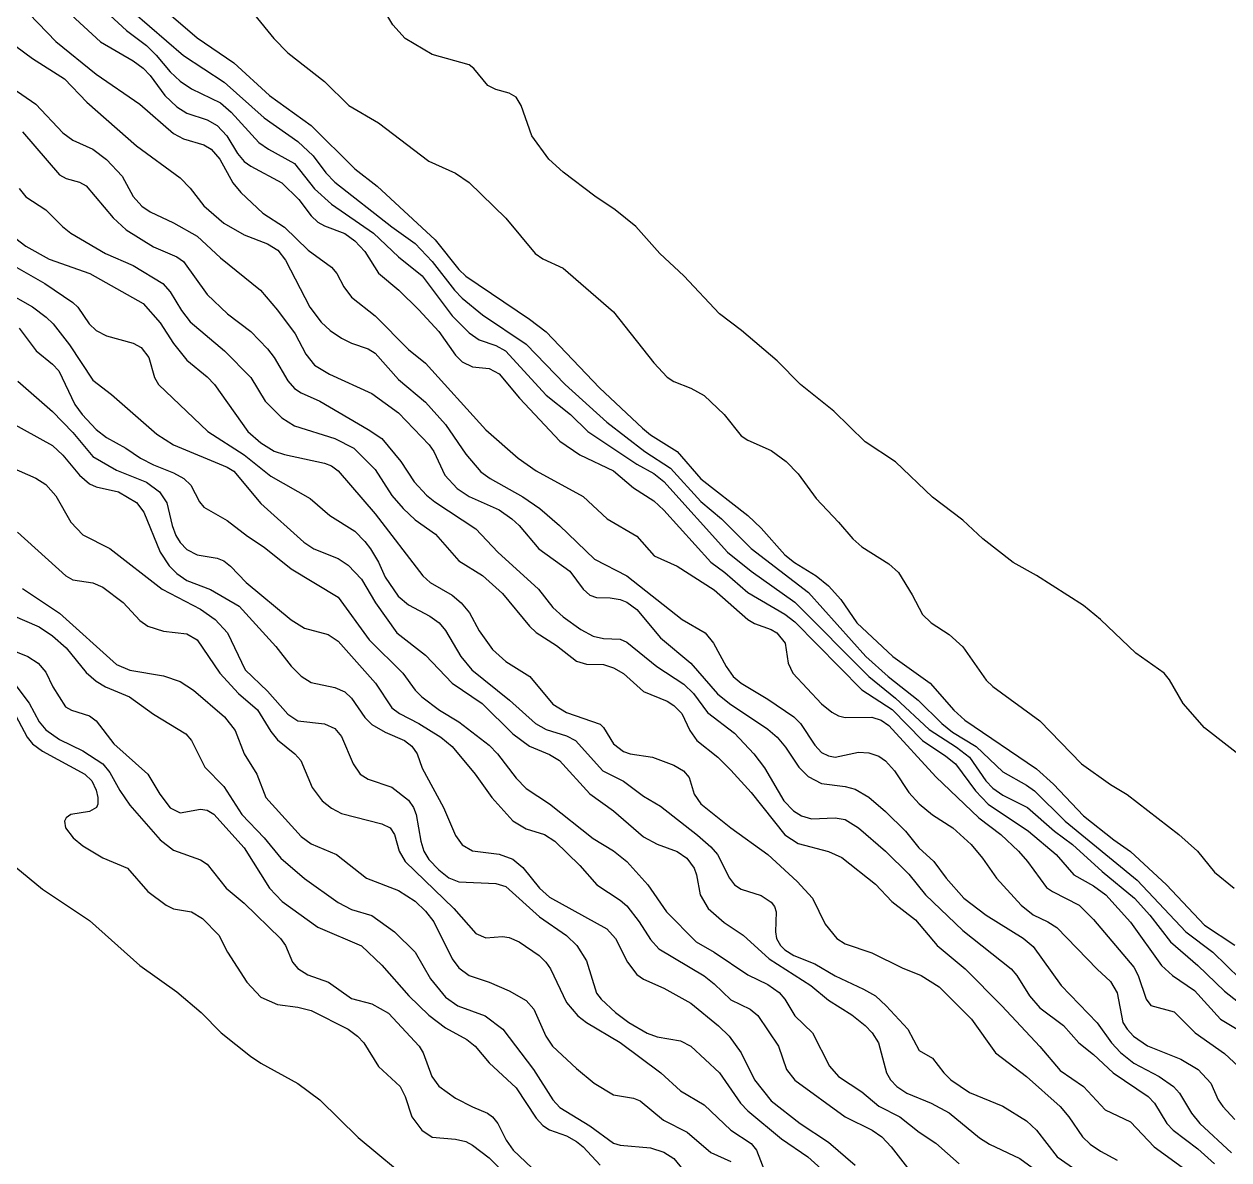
# Model space of a CAD drawing. Extents: x 474277 to 475042, y 254928 to 255625.
# Drawn here: x 474748.61 to 474776.12, y 255009.81 to 255035.73 of the extents above; entities that cross this region are included whole.
import ezdxf

# ---------------------------------------------------------------- set-up
doc = ezdxf.new("R2010")
doc.units = 0
doc.header["$MEASUREMENT"] = 0
doc.layers.add('BaseMapV2_DTM_export_MonNov09090547073261 — entities', color=1, linetype='CONTINUOUS')

msp = doc.modelspace()

# ---------------------------------------------------------------- linework, layer by layer
at = {"layer": 'BaseMapV2_DTM_export_MonNov09090547073261 — entities', "color": 15, "linetype": 'Continuous', "true_color": 0xb7484b}
for points in [[(474749.114, 255036.479, 85), (474750.356, 255035.329, 85), (474751.103, 255034.891, 85), (474751.333, 255034.726, 85), (474751.491, 255034.562, 85), (474751.821, 255034.102, 85), (474752.099, 255033.842, 85), (474752.329, 255033.701, 85), (474752.789, 255033.55, 85), (474753.019, 255033.418, 85), (474753.239, 255033.182, 85), (474753.48, 255032.779, 85), (474753.633, 255032.597, 85), (474753.786, 255032.485, 85), (474754.495, 255032.108, 85), (474754.885, 255031.725, 85), (474755.166, 255031.354, 85), (474755.32, 255031.212, 85), (474755.473, 255031.125, 85), (474755.933, 255030.948, 85), (474756.163, 255030.785, 85), (474756.393, 255030.538, 85), (474756.7, 255030.046, 85), (474757.164, 255029.655, 85), (474757.62, 255029.207, 85), (474758.08, 255028.712, 85), (474758.463, 255028.174, 85), (474758.617, 255028.025, 85), (474758.847, 255027.912, 85), (474759.23, 255027.872, 85), (474759.46, 255027.745, 85), (474759.92, 255027.19, 85), (474760.84, 255026.211, 85), (474761.301, 255025.902, 85), (474762.067, 255025.538, 85), (474762.527, 255025.15, 85), (474762.987, 255024.846, 85), (474763.217, 255024.635, 85), (474764.291, 255023.446, 85), (474764.61, 255023.214, 85), (474765.134, 255022.756, 85), (474765.978, 255022.262, 85), (474766.208, 255022.088, 85), (474767.741, 255020.537, 85), (474768.431, 255020.083, 85), (474769.121, 255019.378, 85), (474769.658, 255019.024, 85), (474769.876, 255018.843, 85), (474770.332, 255018.23, 85), (474770.62, 255017.923, 85), (474771.543, 255017.31, 85), (474772.176, 255016.773, 85), (474772.579, 255016.313, 85), (474773.032, 255016.062, 85), (474773.308, 255015.853, 85), (474773.875, 255015.233, 85), (474774.583, 255014.243, 85), (474774.833, 255014.013, 85), (474775.332, 255013.67, 85), (474775.927, 255013.016, 85), (474776.708, 255012.556, 85)], [(474751.333, 255036.48, 84.25), (474752.559, 255035.415, 84.25), (474753.403, 255034.849, 84.25), (474754.217, 255034.102, 84.25), (474755.166, 255033.42, 84.25), (474756.163, 255032.427, 84.25), (474756.673, 255032.032, 84.25), (474757.996, 255030.805, 84.25), (474758.54, 255030.13, 84.25), (474758.694, 255029.981, 84.25), (474760.15, 255028.994, 84.25), (474760.534, 255028.705, 84.25), (474761.748, 255027.431, 84.25), (474762.729, 255026.511, 84.25), (474762.917, 255026.358, 84.25), (474763.524, 255025.977, 84.25), (474764.061, 255025.354, 84.25), (474765.134, 255024.516, 84.25), (474765.441, 255024.223, 84.25), (474765.978, 255023.619, 84.25), (474766.203, 255023.444, 84.25), (474766.7, 255023.137, 84.25), (474766.976, 255022.907, 84.25), (474767.259, 255022.6, 84.25), (474767.624, 255022.064, 84.25), (474768.446, 255021.297, 84.25), (474769.301, 255020.684, 84.25), (474769.84, 255020.07, 84.25), (474770.091, 255019.84, 84.25), (474771.728, 255018.733, 84.25), (474772.112, 255018.383, 84.25), (474772.802, 255017.658, 84.25), (474773.492, 255017.109, 84.25), (474773.875, 255016.843, 84.25), (474774.698, 255016.083, 84.25), (474775.566, 255015.163, 84.25), (474776.252, 255014.707, 84.25)], [(474748.726, 255035.964, 85.25), (474749.339, 255035.338, 85.25), (474750.259, 255034.59, 85.25), (474751.256, 255033.906, 85.25), (474752.023, 255033.235, 85.25), (474752.253, 255033.116, 85.25), (474752.713, 255032.978, 85.25), (474752.88, 255032.875, 85.25), (474753.081, 255032.645, 85.25), (474753.375, 255032.108, 85.25), (474753.556, 255031.886, 85.25), (474754.058, 255031.418, 85.25), (474754.553, 255031.097, 85.25), (474755.097, 255030.575, 85.25), (474755.626, 255030.187, 85.25), (474755.753, 255030.038, 85.25), (474755.908, 255029.731, 85.25), (474756.087, 255029.495, 85.25), (474756.623, 255029.071, 85.25), (474757.39, 255028.306, 85.25), (474757.773, 255027.992, 85.25), (474759.154, 255026.473, 85.25), (474759.891, 255025.821, 85.25), (474760.304, 255025.533, 85.25), (474761.377, 255024.951, 85.25), (474761.925, 255024.441, 85.25), (474762.604, 255024.04, 85.25), (474762.999, 255023.597, 85.25), (474763.524, 255023.356, 85.25), (474764.368, 255022.821, 85.25), (474765.134, 255022.141, 85.25), (474765.288, 255022.051, 85.25), (474765.671, 255021.915, 85.25), (474765.8, 255021.834, 85.25), (474765.985, 255021.604, 85.25), (474766.057, 255021.144, 85.25), (474766.161, 255020.914, 85.25), (474766.821, 255020.219, 85.25), (474767.051, 255020.026, 85.25), (474767.205, 255019.941, 85.25), (474767.358, 255019.907, 85.25), (474767.971, 255019.911, 85.25), (474768.177, 255019.84, 85.25), (474768.355, 255019.718, 85.25), (474769.428, 255018.553, 85.25), (474770.408, 255017.617, 85.25), (474770.913, 255017.233, 85.25), (474771.319, 255016.85, 85.25), (474771.521, 255016.62, 85.25), (474771.959, 255016.025, 85.25), (474772.089, 255015.93, 85.25), (474772.701, 255015.623, 85.25), (474773.032, 255015.296, 85.25), (474773.952, 255014.203, 85.25), (474774.049, 255014.013, 85.25), (474774.228, 255013.476, 85.25), (474774.335, 255013.332, 85.25), (474774.872, 255013.188, 85.25), (474775.349, 255012.709, 85.25), (474776.022, 255012.232, 85.25), (474776.559, 255011.732, 85.25)], [(474750.476, 255036.019, 84.75), (474750.949, 255035.585, 84.75), (474751.409, 255035.24, 84.75), (474751.63, 255035.022, 84.75), (474751.946, 255034.639, 84.75), (474752.176, 255034.431, 84.75), (474752.433, 255034.255, 84.75), (474753.096, 255033.937, 84.75), (474753.342, 255033.719, 84.75), (474753.974, 255033.028, 84.75), (474754.194, 255032.875, 84.75), (474754.783, 255032.548, 84.75), (474755.243, 255031.974, 84.75), (474755.626, 255031.624, 84.75), (474756.591, 255030.958, 84.75), (474757.16, 255030.418, 84.75), (474757.697, 255029.987, 84.75), (474758.387, 255029.071, 84.75), (474758.77, 255028.685, 84.75), (474759, 255028.527, 84.75), (474759.384, 255028.397, 84.75), (474759.602, 255028.275, 84.75), (474760.534, 255027.26, 84.75), (474761.084, 255026.818, 84.75), (474761.483, 255026.434, 84.75), (474762.604, 255025.687, 84.75), (474762.987, 255025.474, 84.75), (474763.217, 255025.294, 84.75), (474764.674, 255023.681, 84.75), (474765.211, 255023.246, 84.75), (474766.208, 255022.539, 84.75), (474767.895, 255020.838, 84.75), (474768.508, 255020.344, 84.75), (474769.275, 255019.627, 84.75), (474769.902, 255019.227, 84.75), (474770.195, 255018.997, 84.75), (474770.573, 255018.46, 84.75), (474770.732, 255018.294, 84.75), (474770.962, 255018.133, 84.75), (474771.524, 255017.847, 84.75), (474772.14, 255017.31, 84.75), (474772.549, 255017.003, 84.75), (474773.224, 255016.39, 84.75), (474773.964, 255015.776, 84.75), (474774.317, 255015.393, 84.75), (474774.787, 255014.78, 84.75), (474775.409, 255014.245, 84.75), (474776.022, 255013.655, 84.75), (474776.445, 255013.323, 84.75)], [(474751.087, 255036.019, 84.5), (474752.253, 255035.012, 84.5), (474753.18, 255034.409, 84.5), (474754.093, 255033.591, 84.5), (474754.86, 255033.055, 84.5), (474755.211, 255032.722, 84.5), (474755.498, 255032.338, 84.5), (474755.703, 255032.125, 84.5), (474757.007, 255031.106, 84.5), (474757.543, 255030.727, 84.5), (474757.927, 255030.31, 84.5), (474758.435, 255029.655, 84.5), (474758.617, 255029.475, 84.5), (474759.077, 255029.099, 84.5), (474760.074, 255028.425, 84.5), (474760.968, 255027.508, 84.5), (474761.914, 255026.643, 84.5), (474762.785, 255025.974, 84.5), (474763.371, 255025.598, 84.5), (474764.061, 255024.838, 84.5), (474764.534, 255024.441, 84.5), (474765.211, 255023.759, 84.5), (474766.518, 255022.754, 84.5), (474767.832, 255021.297, 84.5), (474768.342, 255020.837, 84.5), (474769.023, 255020.3, 84.5), (474769.566, 255019.763, 84.5), (474769.812, 255019.571, 84.5), (474770.348, 255019.245, 84.5), (474770.962, 255018.66, 84.5), (474771.498, 255018.362, 84.5), (474771.68, 255018.23, 84.5), (474772.379, 255017.54, 84.5), (474774.029, 255016.188, 84.5), (474775.136, 255015.01, 84.5), (474775.757, 255014.549, 84.5), (474776.374, 255013.936, 84.5)], [(474753.874, 255035.942, 84), (474754.311, 255035.405, 84), (474754.63, 255035.073, 84), (474755.473, 255034.422, 84), (474756.027, 255033.872, 84), (474756.7, 255033.475, 84), (474757.85, 255032.606, 84), (474758.463, 255032.327, 84), (474758.77, 255032.113, 84), (474759.614, 255031.303, 84), (474760.277, 255030.498, 84), (474760.457, 255030.376, 84), (474760.917, 255030.162, 84), (474762.067, 255029.164, 84), (474762.987, 255028, 84), (474763.294, 255027.674, 84), (474763.447, 255027.573, 84), (474763.831, 255027.419, 84), (474764.138, 255027.251, 84), (474764.594, 255026.818, 84), (474764.981, 255026.334, 84), (474765.134, 255026.234, 84), (474765.671, 255025.997, 84), (474766.015, 255025.744, 84), (474766.284, 255025.466, 84), (474766.693, 255024.901, 84), (474767.208, 255024.364, 84), (474767.531, 255023.981, 84), (474767.741, 255023.801, 84), (474768.355, 255023.409, 84), (474768.579, 255023.214, 84), (474768.891, 255022.705, 84), (474769.121, 255022.257, 84), (474769.324, 255022.064, 84), (474769.735, 255021.798, 84), (474770.042, 255021.519, 84), (474770.578, 255020.757, 84), (474770.732, 255020.615, 84), (474771.805, 255019.824, 84), (474772.756, 255018.843, 84), (474773.415, 255018.377, 84), (474773.799, 255018.149, 84), (474774.977, 255017.233, 84), (474775.402, 255016.85, 84), (474775.792, 255016.375, 84), (474776.237, 255016.006, 84)], [(474777.113, 255018.46, 84), (474775.562, 255019.671, 84), (474775.077, 255020.224, 84), (474774.766, 255020.76, 84), (474774.642, 255020.919, 84), (474773.999, 255021.374, 84), (474773.185, 255022.138, 84), (474772.802, 255022.458, 84), (474771.728, 255023.142, 84), (474771.192, 255023.443, 84), (474770.505, 255023.981, 84), (474770.042, 255024.407, 84), (474769.352, 255024.93, 84), (474768.508, 255025.737, 84), (474767.818, 255026.193, 84), (474767.097, 255026.894, 84), (474766.34, 255027.508, 84), (474765.809, 255028.045, 84), (474764.993, 255028.735, 84), (474764.492, 255029.118, 84), (474763.677, 255029.982, 84), (474763.125, 255030.498, 84), (474762.577, 255031.112, 84), (474762.104, 255031.495, 84), (474761.643, 255031.802, 84), (474760.917, 255032.348, 84), (474760.592, 255032.645, 84), (474760.202, 255033.182, 84), (474759.96, 255033.872, 84), (474759.844, 255034.065, 84), (474759.69, 255034.154, 84), (474759.384, 255034.242, 84), (474759.203, 255034.332, 84), (474758.88, 255034.715, 84), (474758.77, 255034.804, 84), (474757.927, 255035.041, 84), (474757.31, 255035.405, 84), (474757.032, 255035.712, 84), (474756.754, 255036.172, 84)], [(474747.857, 255035.635, 85.5), (474748.802, 255034.944, 85.5), (474749.531, 255034.485, 85.5), (474750.042, 255033.949, 85.5), (474751.179, 255032.951, 85.5), (474752.176, 255032.219, 85.5), (474752.406, 255031.985, 85.5), (474752.713, 255031.585, 85.5), (474753.173, 255031.185, 85.5), (474753.633, 255030.919, 85.5), (474754.17, 255030.718, 85.5), (474754.406, 255030.575, 85.5), (474754.579, 255030.345, 85.5), (474755.134, 255029.271, 85.5), (474755.396, 255028.925, 85.5), (474755.598, 255028.735, 85.5), (474755.857, 255028.559, 85.5), (474756.087, 255028.448, 85.5), (474756.47, 255028.32, 85.5), (474756.623, 255028.218, 85.5), (474757.16, 255027.618, 85.5), (474757.773, 255027.098, 85.5), (474758.233, 255026.593, 85.5), (474758.694, 255025.912, 85.5), (474759.036, 255025.514, 85.5), (474759.254, 255025.361, 85.5), (474759.997, 255024.942, 85.5), (474760.383, 255024.671, 85.5), (474760.837, 255024.287, 85.5), (474761.636, 255023.521, 85.5), (474762.374, 255023.138, 85.5), (474763.638, 255022.14, 85.5), (474764.16, 255021.834, 85.5), (474764.355, 255021.604, 85.5), (474764.639, 255021.067, 85.5), (474764.798, 255020.837, 85.5), (474764.981, 255020.686, 85.5), (474765.594, 255020.322, 85.5), (474766.19, 255019.917, 85.5), (474766.342, 255019.763, 85.5), (474766.668, 255019.272, 85.5), (474766.821, 255019.108, 85.5), (474766.975, 255019.026, 85.5), (474767.128, 255019, 85.5), (474767.665, 255019.109, 85.5), (474767.895, 255019.101, 85.5), (474768.125, 255019.019, 85.5), (474768.278, 255018.911, 85.5), (474768.484, 255018.69, 85.5), (474768.815, 255018.193, 85.5), (474769.045, 255017.936, 85.5), (474769.352, 255017.683, 85.5), (474769.819, 255017.387, 85.5), (474770.234, 255017.003, 85.5), (474770.497, 255016.696, 85.5), (474770.811, 255016.236, 85.5), (474771.379, 255015.623, 85.5), (474771.652, 255015.401, 85.5), (474771.989, 255015.24, 85.5), (474772.189, 255015.108, 85.5), (474773.109, 255014.159, 85.5), (474773.415, 255013.879, 85.5), (474773.569, 255013.622, 85.5), (474773.701, 255012.939, 85.5), (474773.797, 255012.786, 85.5), (474773.943, 255012.633, 85.5), (474774.259, 255012.406, 85.5), (474775.026, 255012.102, 85.5), (474775.42, 255011.866, 85.5), (474775.706, 255011.559, 85.5), (474775.879, 255011.176, 85.5), (474775.98, 255011.022, 85.5), (474776.252, 255010.727, 85.5)], [(474748.342, 255034.279, 85.75), (474748.879, 255033.903, 85.75), (474749.492, 255033.247, 85.75), (474749.722, 255033.082, 85.75), (474750.182, 255032.879, 85.75), (474750.489, 255032.644, 85.75), (474750.85, 255032.262, 85.75), (474751.103, 255031.799, 85.75), (474751.296, 255031.572, 85.75), (474751.486, 255031.443, 85.75), (474752.023, 255031.193, 85.75), (474752.559, 255030.889, 85.75), (474753.096, 255030.4, 85.75), (474754.011, 255029.655, 85.75), (474754.4, 255029.199, 85.75), (474754.799, 255028.658, 85.75), (474755.047, 255028.198, 85.75), (474755.243, 255027.944, 85.75), (474755.582, 255027.738, 85.75), (474756.547, 255027.3, 85.75), (474757.16, 255026.857, 85.75), (474757.861, 255026.128, 85.75), (474757.966, 255025.974, 85.75), (474758.216, 255025.438, 85.75), (474758.496, 255025.131, 85.75), (474758.77, 255024.945, 85.75), (474759.46, 255024.644, 85.75), (474759.749, 255024.441, 85.75), (474759.916, 255024.287, 85.75), (474760.365, 255023.751, 85.75), (474761.07, 255023.241, 85.75), (474761.377, 255022.835, 85.75), (474761.531, 255022.695, 85.75), (474761.684, 255022.641, 85.75), (474761.991, 255022.636, 85.75), (474762.221, 255022.598, 85.75), (474762.374, 255022.535, 85.75), (474762.603, 255022.37, 85.75), (474763.141, 255021.725, 85.75), (474763.831, 255021.143, 85.75), (474764.444, 255020.447, 85.75), (474764.72, 255020.224, 85.75), (474765.594, 255019.639, 85.75), (474765.809, 255019.457, 85.75), (474765.998, 255019.227, 85.75), (474766.303, 255018.767, 85.75), (474766.514, 255018.558, 85.75), (474766.821, 255018.396, 85.75), (474767.358, 255018.33, 85.75), (474767.588, 255018.266, 85.75), (474767.895, 255018.089, 85.75), (474768.278, 255017.757, 85.75), (474768.735, 255017.31, 85.75), (474769.039, 255016.926, 85.75), (474769.383, 255016.62, 85.75), (474769.668, 255016.236, 85.75), (474770.071, 255015.776, 85.75), (474770.579, 255015.393, 85.75), (474771.422, 255014.866, 85.75), (474771.652, 255014.673, 85.75), (474772.287, 255013.783, 85.75), (474773.109, 255012.933, 85.75), (474773.443, 255012.479, 85.75), (474773.645, 255012.256, 85.75), (474773.952, 255012.016, 85.75), (474774.529, 255011.712, 85.75), (474774.852, 255011.482, 85.75), (474774.993, 255011.329, 85.75), (474775.263, 255010.869, 85.75), (474775.459, 255010.639, 85.75), (474776.176, 255009.969, 85.75)], [(474748.572, 255033.273, 86), (474749.416, 255032.293, 86), (474749.569, 255032.207, 86), (474749.876, 255032.123, 86), (474750.029, 255032.037, 86), (474750.643, 255031.313, 86), (474750.944, 255031.035, 86), (474751.563, 255030.645, 86), (474752.099, 255030.422, 86), (474752.253, 255030.31, 86), (474752.789, 255029.56, 86), (474753.252, 255029.118, 86), (474753.786, 255028.716, 86), (474754.17, 255028.32, 86), (474754.319, 255028.121, 86), (474754.63, 255027.592, 86), (474754.783, 255027.411, 86), (474754.936, 255027.311, 86), (474755.365, 255027.124, 86), (474756.47, 255026.481, 86), (474756.777, 255026.272, 86), (474757.212, 255025.744, 86), (474757.521, 255025.284, 86), (474757.797, 255024.977, 86), (474757.986, 255024.824, 86), (474758.927, 255024.211, 86), (474759.426, 255023.674, 86), (474760.358, 255022.831, 86), (474760.687, 255022.414, 86), (474760.917, 255022.205, 86), (474761.319, 255021.91, 86), (474761.607, 255021.758, 86), (474761.837, 255021.707, 86), (474762.221, 255021.69, 86), (474762.374, 255021.624, 86), (474763.061, 255021.067, 86), (474763.677, 255020.668, 86), (474763.894, 255020.454, 86), (474764.214, 255020.016, 86), (474764.828, 255019.547, 86), (474765.272, 255019.073, 86), (474765.518, 255018.754, 86), (474765.96, 255018, 86), (474766.179, 255017.77, 86), (474766.361, 255017.659, 86), (474766.591, 255017.589, 86), (474767.128, 255017.615, 86), (474767.358, 255017.574, 86), (474767.665, 255017.388, 86), (474768.278, 255016.853, 86), (474768.815, 255016.324, 86), (474769.189, 255015.853, 86), (474770.042, 255015.041, 86), (474771.15, 255014.166, 86), (474771.28, 255014.013, 86), (474771.569, 255013.553, 86), (474771.805, 255013.277, 86), (474772.342, 255012.872, 86), (474772.693, 255012.479, 86), (474773.032, 255012.215, 86), (474773.477, 255011.789, 86), (474774.28, 255011.252, 86), (474774.419, 255011.099, 86), (474774.704, 255010.639, 86), (474774.846, 255010.486, 86), (474775.409, 255010.058, 86), (474775.789, 255009.719, 86)], [(474748.496, 255031.979, 86.25), (474748.649, 255031.791, 86.25), (474749.109, 255031.492, 86.25), (474749.488, 255031.112, 86.25), (474749.681, 255030.958, 86.25), (474750.466, 255030.498, 86.25), (474751.103, 255030.221, 86.25), (474751.777, 255029.808, 86.25), (474751.946, 255029.619, 86.25), (474752.207, 255029.195, 86.25), (474752.406, 255028.937, 86.25), (474753.184, 255028.275, 86.25), (474753.786, 255027.665, 86.25), (474754.116, 255027.124, 86.25), (474754.499, 255026.741, 86.25), (474754.783, 255026.559, 86.25), (474755.703, 255026.276, 86.25), (474756.141, 255026.051, 86.25), (474756.623, 255025.563, 86.25), (474757.007, 255024.974, 86.25), (474757.263, 255024.671, 86.25), (474757.543, 255024.417, 86.25), (474758.003, 255024.092, 86.25), (474758.54, 255023.48, 86.25), (474759.077, 255023.142, 86.25), (474759.537, 255022.735, 86.25), (474760.15, 255021.991, 86.25), (474760.304, 255021.844, 86.25), (474760.764, 255021.545, 86.25), (474761.224, 255021.186, 86.25), (474761.454, 255021.124, 86.25), (474761.837, 255021.111, 86.25), (474762.067, 255021.04, 86.25), (474762.297, 255020.905, 86.25), (474762.757, 255020.501, 86.25), (474763.294, 255020.275, 86.25), (474763.447, 255020.181, 86.25), (474763.626, 255019.994, 86.25), (474763.815, 255019.61, 86.25), (474763.971, 255019.38, 86.25), (474764.451, 255018.997, 86.25), (474764.751, 255018.704, 86.25), (474765.211, 255018.19, 86.25), (474765.978, 255017.226, 86.25), (474766.284, 255017.031, 86.25), (474766.975, 255016.848, 86.25), (474767.281, 255016.711, 86.25), (474768.048, 255016.096, 86.25), (474768.425, 255015.7, 86.25), (474768.968, 255015.288, 86.25), (474769.459, 255014.703, 86.25), (474770.095, 255014.166, 86.25), (474770.933, 255013.323, 86.25), (474771.805, 255012.394, 86.25), (474772.265, 255011.846, 86.25), (474772.802, 255011.482, 86.25), (474773.293, 255010.946, 86.25), (474773.875, 255010.678, 86.25), (474774.414, 255010.102, 86.25), (474775.474, 255009.336, 86.25)], [(474748.057, 255031.112, 86.5), (474748.649, 255030.66, 86.5), (474749.186, 255030.363, 86.5), (474750.11, 255030.038, 86.5), (474751.333, 255029.352, 86.5), (474751.716, 255028.916, 86.5), (474752.023, 255028.438, 86.5), (474752.329, 255028.058, 86.5), (474752.789, 255027.682, 86.5), (474752.957, 255027.508, 86.5), (474753.719, 255026.434, 86.5), (474754.016, 255026.177, 86.5), (474754.323, 255025.987, 86.5), (474754.553, 255025.91, 86.5), (474755.473, 255025.707, 86.5), (474755.626, 255025.647, 86.5), (474755.78, 255025.535, 86.5), (474756.623, 255024.556, 86.5), (474757.715, 255023.137, 86.5), (474757.884, 255022.984, 86.5), (474758.387, 255022.699, 86.5), (474758.593, 255022.524, 86.5), (474758.779, 255022.294, 86.5), (474759, 255021.884, 86.5), (474759.307, 255021.453, 86.5), (474759.614, 255021.181, 86.5), (474760.159, 255020.837, 86.5), (474760.687, 255020.207, 86.5), (474760.994, 255020.015, 86.5), (474761.761, 255019.75, 86.5), (474761.837, 255019.679, 86.5), (474762.071, 255019.303, 86.5), (474762.297, 255019.129, 86.5), (474762.451, 255019.074, 86.5), (474762.956, 255018.997, 86.5), (474763.447, 255018.817, 86.5), (474763.668, 255018.69, 86.5), (474763.795, 255018.537, 86.5), (474763.911, 255018.153, 86.5), (474764.061, 255017.93, 86.5), (474764.751, 255017.385, 86.5), (474765.594, 255016.775, 86.5), (474766.26, 255016.16, 86.5), (474766.611, 255015.776, 86.5), (474766.898, 255015.187, 86.5), (474767.167, 255014.856, 86.5), (474767.358, 255014.734, 86.5), (474767.971, 255014.533, 86.5), (474768.661, 255014.186, 86.5), (474769.094, 255014.013, 86.5), (474769.505, 255013.754, 86.5), (474770.24, 255013.016, 86.5), (474770.789, 255012.249, 86.5), (474771.498, 255011.706, 86.5), (474772.265, 255011.024, 86.5), (474772.468, 255010.792, 86.5), (474772.781, 255010.332, 86.5), (474772.955, 255010.163, 86.5), (474773.185, 255010.004, 86.5), (474773.569, 255009.802, 86.5)], [(474747.959, 255030.449, 86.75), (474749.083, 255029.808, 86.75), (474749.722, 255029.379, 86.75), (474749.835, 255029.271, 86.75), (474750.095, 255028.888, 86.75), (474750.259, 255028.738, 86.75), (474750.489, 255028.617, 86.75), (474751.103, 255028.448, 86.75), (474751.284, 255028.351, 86.75), (474751.455, 255028.121, 86.75), (474751.585, 255027.661, 86.75), (474751.676, 255027.508, 86.75), (474752.809, 255026.434, 86.75), (474753.633, 255025.897, 86.75), (474754.246, 255025.41, 86.75), (474755.14, 255024.901, 86.75), (474755.591, 255024.517, 86.75), (474756.163, 255024.157, 86.75), (474756.393, 255023.924, 86.75), (474756.52, 255023.751, 86.75), (474756.7, 255023.45, 86.75), (474756.853, 255023.107, 86.75), (474757.153, 255022.677, 86.75), (474757.39, 255022.479, 86.75), (474757.875, 255022.217, 86.75), (474758.089, 255022.064, 86.75), (474758.233, 255021.887, 86.75), (474758.58, 255021.297, 86.75), (474758.837, 255020.99, 86.75), (474759.696, 255020.3, 86.75), (474760.288, 255019.763, 86.75), (474760.534, 255019.629, 86.75), (474760.994, 255019.488, 86.75), (474761.203, 255019.38, 86.75), (474761.828, 255018.69, 86.75), (474762.297, 255018.45, 86.75), (474762.757, 255018.109, 86.75), (474763.141, 255017.878, 86.75), (474763.984, 255017.217, 86.75), (474764.291, 255016.952, 86.75), (474764.444, 255016.775, 86.75), (474764.714, 255016.236, 86.75), (474764.831, 255016.083, 86.75), (474764.981, 255015.987, 86.75), (474765.441, 255015.837, 86.75), (474765.671, 255015.688, 86.75), (474765.748, 255015.586, 86.75), (474765.785, 255015.47, 86.75), (474765.764, 255015.01, 86.75), (474765.79, 255014.856, 86.75), (474765.879, 255014.703, 86.75), (474765.978, 255014.604, 86.75), (474766.183, 255014.473, 86.75), (474766.668, 255014.281, 86.75), (474767.128, 255014.006, 86.75), (474767.78, 255013.706, 86.75), (474768.048, 255013.547, 86.75), (474768.298, 255013.323, 86.75), (474768.786, 255012.786, 86.75), (474769.045, 255012.3, 86.75), (474769.352, 255012.129, 86.75), (474769.612, 255011.789, 86.75), (474769.771, 255011.636, 86.75), (474770.195, 255011.345, 86.75), (474770.962, 255011.03, 86.75), (474771.498, 255010.694, 86.75), (474771.728, 255010.483, 86.75), (474772.201, 255009.872, 86.75), (474772.649, 255009.561, 86.75)], [(474748.189, 255029.627, 87), (474748.802, 255029.278, 87), (474749.115, 255029.041, 87), (474749.273, 255028.888, 87), (474749.646, 255028.41, 87), (474750.182, 255027.607, 87), (474750.606, 255027.278, 87), (474751.639, 255026.372, 87), (474752.023, 255026.128, 87), (474753.25, 255025.617, 87), (474753.403, 255025.527, 87), (474754.016, 255024.792, 87), (474754.996, 255023.904, 87), (474755.226, 255023.751, 87), (474755.78, 255023.53, 87), (474756.01, 255023.381, 87), (474756.317, 255023.061, 87), (474756.633, 255022.524, 87), (474757.118, 255021.834, 87), (474757.773, 255021.328, 87), (474758.387, 255020.687, 87), (474759.069, 255020.224, 87), (474759.767, 255019.53, 87), (474760.15, 255019.253, 87), (474760.61, 255019.059, 87), (474760.837, 255018.92, 87), (474761.531, 255018.165, 87), (474762.067, 255017.774, 87), (474762.757, 255017.181, 87), (474763.064, 255017.013, 87), (474763.524, 255016.848, 87), (474763.743, 255016.696, 87), (474763.911, 255016.466, 87), (474763.966, 255016.313, 87), (474764.044, 255015.853, 87), (474764.232, 255015.546, 87), (474764.598, 255015.225, 87), (474765.033, 255014.933, 87), (474765.625, 255014.396, 87), (474766.577, 255013.783, 87), (474766.975, 255013.452, 87), (474767.511, 255013.118, 87), (474767.818, 255012.876, 87), (474767.973, 255012.709, 87), (474768.123, 255012.479, 87), (474768.302, 255011.789, 87), (474768.396, 255011.636, 87), (474768.54, 255011.482, 87), (474768.765, 255011.329, 87), (474769.324, 255011.099, 87), (474769.735, 255010.881, 87), (474770.425, 255010.307, 87), (474770.655, 255010.168, 87), (474771.345, 255009.835, 87), (474772.556, 255008.952, 87)], [(474748.496, 255028.792, 87.25), (474748.889, 255028.275, 87.25), (474749.262, 255027.97, 87.25), (474749.405, 255027.814, 87.25), (474749.769, 255027.048, 87.25), (474749.938, 255026.818, 87.25), (474750.259, 255026.474, 87.25), (474750.489, 255026.295, 87.25), (474750.937, 255026.051, 87.25), (474751.266, 255025.821, 87.25), (474751.563, 255025.671, 87.25), (474752.023, 255025.492, 87.25), (474752.257, 255025.361, 87.25), (474752.417, 255025.207, 87.25), (474752.613, 255024.824, 87.25), (474752.713, 255024.705, 87.25), (474753.25, 255024.401, 87.25), (474753.71, 255024.046, 87.25), (474754.093, 255023.794, 87.25), (474754.706, 255023.297, 87.25), (474755.78, 255022.652, 87.25), (474756.489, 255021.68, 87.25), (474757.26, 255020.914, 87.25), (474757.543, 255020.531, 87.25), (474757.694, 255020.377, 87.25), (474758.095, 255020.07, 87.25), (474758.54, 255019.803, 87.25), (474759.23, 255019.269, 87.25), (474759.421, 255019.073, 87.25), (474759.844, 255018.516, 87.25), (474760.074, 255018.286, 87.25), (474760.61, 255017.932, 87.25), (474761.607, 255017.142, 87.25), (474762.067, 255016.857, 87.25), (474762.374, 255016.62, 87.25), (474762.854, 255016.083, 87.25), (474763.28, 255015.47, 87.25), (474763.958, 255014.78, 87.25), (474764.368, 255014.545, 87.25), (474765.134, 255014.026, 87.25), (474765.594, 255013.812, 87.25), (474765.849, 255013.629, 87.25), (474765.977, 255013.476, 87.25), (474766.206, 255013.093, 87.25), (474766.611, 255012.709, 87.25), (474767.001, 255011.943, 87.25), (474767.205, 255011.706, 87.25), (474767.741, 255011.357, 87.25), (474768.125, 255011.03, 87.25), (474768.604, 255010.792, 87.25), (474769.045, 255010.437, 87.25), (474769.428, 255010.189, 87.25), (474769.958, 255009.719, 87.25)], [(474748.471, 255027.584, 87.5), (474749.262, 255026.886, 87.5), (474749.722, 255026.411, 87.5), (474750.182, 255025.863, 87.5), (474750.719, 255025.55, 87.5), (474751.409, 255025.278, 87.5), (474751.706, 255025.054, 87.5), (474751.869, 255024.805, 87.5), (474751.993, 255024.287, 87.5), (474752.078, 255024.057, 87.5), (474752.176, 255023.901, 87.5), (474752.329, 255023.742, 87.5), (474752.559, 255023.618, 87.5), (474753.019, 255023.54, 87.5), (474753.173, 255023.478, 87.5), (474753.326, 255023.361, 87.5), (474753.683, 255022.984, 87.5), (474754.706, 255022.13, 87.5), (474755.013, 255021.946, 87.5), (474755.55, 255021.802, 87.5), (474755.78, 255021.646, 87.5), (474756.636, 255020.684, 87.5), (474757.007, 255020.128, 87.5), (474757.184, 255019.994, 87.5), (474757.62, 255019.768, 87.5), (474758.125, 255019.457, 87.5), (474758.387, 255019.238, 87.5), (474758.907, 255018.613, 87.5), (474759.287, 255018.077, 87.5), (474759.767, 255017.542, 87.5), (474760.074, 255017.361, 87.5), (474760.492, 255017.233, 87.5), (474760.726, 255017.08, 87.5), (474761.301, 255016.524, 87.5), (474761.687, 255016.083, 87.5), (474762.221, 255015.735, 87.5), (474762.374, 255015.605, 87.5), (474762.655, 255015.24, 87.5), (474762.911, 255014.834, 87.5), (474763.104, 255014.626, 87.5), (474764.138, 255014.004, 87.5), (474764.368, 255013.826, 87.5), (474764.751, 255013.456, 87.5), (474765.186, 255013.246, 87.5), (474765.364, 255013.105, 87.5), (474765.839, 255012.403, 87.5), (474766.022, 255011.866, 87.5), (474766.208, 255011.629, 87.5), (474767.36, 255010.792, 87.5), (474767.976, 255010.486, 87.5), (474768.193, 255010.332, 87.5), (474768.405, 255010.102, 87.5), (474769.045, 255009.284, 87.5)], [(474747.959, 255026.824, 87.75), (474749.262, 255026.111, 87.75), (474749.492, 255025.894, 87.75), (474749.876, 255025.436, 87.75), (474750.106, 255025.241, 87.75), (474750.259, 255025.17, 87.75), (474750.767, 255025.054, 87.75), (474751.179, 255024.809, 87.75), (474751.345, 255024.594, 87.75), (474751.717, 255023.674, 87.75), (474751.925, 255023.367, 87.75), (474752.099, 255023.188, 87.75), (474752.329, 255023.032, 87.75), (474752.866, 255022.823, 87.75), (474753.524, 255022.447, 87.75), (474754.359, 255021.527, 87.75), (474754.706, 255021.073, 87.75), (474754.936, 255020.846, 87.75), (474755.166, 255020.705, 87.75), (474755.703, 255020.589, 87.75), (474755.933, 255020.486, 87.75), (474756.087, 255020.342, 87.75), (474756.393, 255019.902, 87.75), (474756.547, 255019.745, 87.75), (474756.853, 255019.568, 87.75), (474757.293, 255019.38, 87.75), (474757.467, 255019.251, 87.75), (474757.582, 255019.073, 87.75), (474757.697, 255018.745, 87.75), (474758.188, 255017.847, 87.75), (474758.463, 255017.208, 87.75), (474758.617, 255016.999, 87.75), (474758.847, 255016.86, 87.75), (474759.46, 255016.782, 87.75), (474759.767, 255016.67, 87.75), (474759.997, 255016.476, 87.75), (474760.377, 255016.006, 87.75), (474760.61, 255015.801, 87.75), (474761.914, 255015.081, 87.75), (474762.117, 255014.856, 87.75), (474762.385, 255014.319, 87.75), (474762.604, 255014.041, 87.75), (474762.757, 255013.93, 87.75), (474763.217, 255013.724, 87.75), (474763.831, 255013.381, 87.75), (474764.469, 255012.863, 87.75), (474764.707, 255012.633, 87.75), (474764.986, 255012.249, 87.75), (474765.288, 255011.634, 87.75), (474765.671, 255011.15, 87.75), (474766.328, 255010.639, 87.75), (474766.975, 255010.209, 87.75), (474767.588, 255009.684, 87.75)], [(474747.729, 255025.872, 88), (474748.879, 255025.369, 88), (474749.109, 255025.223, 88), (474749.339, 255024.966, 88), (474749.676, 255024.364, 88), (474749.952, 255024.077, 88), (474750.566, 255023.761, 88), (474751.761, 255022.831, 88), (474752.636, 255022.379, 88), (474752.971, 255022.14, 88), (474753.253, 255021.834, 88), (474753.656, 255020.99, 88), (474754.17, 255020.503, 88), (474754.63, 255019.978, 88), (474754.86, 255019.83, 88), (474755.473, 255019.756, 88), (474755.703, 255019.656, 88), (474755.857, 255019.469, 88), (474756.121, 255018.843, 88), (474756.281, 255018.613, 88), (474756.47, 255018.495, 88), (474757.007, 255018.315, 88), (474757.39, 255018.017, 88), (474757.505, 255017.847, 88), (474757.565, 255017.693, 88), (474757.667, 255017.08, 88), (474757.738, 255016.85, 88), (474757.85, 255016.663, 88), (474758.08, 255016.423, 88), (474758.31, 255016.247, 88), (474758.54, 255016.151, 88), (474759.384, 255016.114, 88), (474759.614, 255016.044, 88), (474760.38, 255015.355, 88), (474760.994, 255014.931, 88), (474761.231, 255014.703, 88), (474761.454, 255014.35, 88), (474761.684, 255013.612, 88), (474761.788, 255013.476, 88), (474762.117, 255013.169, 88), (474762.422, 255012.939, 88), (474762.834, 255012.696, 88), (474763.064, 255012.618, 88), (474763.601, 255012.526, 88), (474763.831, 255012.401, 88), (474764.491, 255011.789, 88), (474764.97, 255011.099, 88), (474765.134, 255010.927, 88), (474765.901, 255010.283, 88), (474766.509, 255009.872, 88), (474767.193, 255009.259, 88)], [(474748.461, 255024.134, 88.25), (474749.56, 255023.137, 88.25), (474749.722, 255023.049, 88.25), (474750.182, 255022.977, 88.25), (474750.412, 255022.877, 88.25), (474750.873, 255022.529, 88.25), (474751.256, 255022.116, 88.25), (474751.435, 255021.987, 88.25), (474751.793, 255021.872, 88.25), (474752.329, 255021.812, 88.25), (474752.559, 255021.674, 88.25), (474753.078, 255020.914, 88.25), (474753.504, 255020.454, 88.25), (474753.94, 255020.077, 88.25), (474754.246, 255019.582, 88.25), (474754.4, 255019.392, 88.25), (474754.794, 255019.073, 88.25), (474754.931, 255018.92, 88.25), (474755.192, 255018.307, 88.25), (474755.42, 255018, 88.25), (474755.626, 255017.835, 88.25), (474755.857, 255017.715, 88.25), (474756.777, 255017.479, 88.25), (474756.966, 255017.387, 88.25), (474757.068, 255017.233, 88.25), (474757.176, 255016.85, 88.25), (474757.315, 255016.62, 88.25), (474758.421, 255015.546, 88.25), (474758.924, 255014.971, 88.25), (474759.154, 255014.873, 88.25), (474759.537, 255014.902, 88.25), (474759.69, 255014.885, 88.25), (474759.911, 255014.78, 88.25), (474760.371, 255014.473, 88.25), (474760.525, 255014.319, 88.25), (474760.629, 255014.166, 88.25), (474760.994, 255013.397, 88.25), (474761.252, 255013.093, 88.25), (474761.454, 255012.943, 88.25), (474762.221, 255012.487, 88.25), (474763.149, 255011.789, 88.25), (474763.601, 255011.379, 88.25), (474764.138, 255011.059, 88.25), (474764.748, 255010.486, 88.25), (474765.211, 255010.183, 88.25), (474765.333, 255010.026, 88.25), (474765.518, 255009.557, 88.25)], [(474748.572, 255022.852, 88.5), (474749.416, 255022.287, 88.5), (474750.719, 255021.116, 88.5), (474751.026, 255020.981, 88.5), (474751.793, 255020.854, 88.5), (474752.176, 255020.727, 88.5), (474752.482, 255020.53, 88.5), (474753.184, 255019.917, 88.5), (474753.431, 255019.61, 88.5), (474753.635, 255019.073, 88.5), (474753.925, 255018.613, 88.5), (474754.132, 255018.077, 88.5), (474754.936, 255017.188, 88.5), (474755.166, 255017.021, 88.5), (474755.743, 255016.773, 88.5), (474756.426, 255016.236, 88.5), (474757.16, 255015.957, 88.5), (474757.543, 255015.714, 88.5), (474757.773, 255015.486, 88.5), (474757.968, 255015.24, 88.5), (474758.383, 255014.396, 88.5), (474758.54, 255014.188, 88.5), (474758.77, 255014.013, 88.5), (474759.23, 255013.864, 88.5), (474759.69, 255013.668, 88.5), (474760.074, 255013.445, 88.5), (474760.252, 255013.246, 88.5), (474760.522, 255012.633, 88.5), (474760.675, 255012.403, 88.5), (474761.224, 255011.888, 88.5), (474761.629, 255011.559, 88.5), (474762.067, 255011.294, 88.5), (474762.527, 255011.215, 88.5), (474762.681, 255011.156, 88.5), (474763.21, 255010.716, 88.5), (474763.754, 255010.435, 88.5), (474764.291, 255009.976, 88.5), (474764.751, 255009.769, 88.5)], [(474748.342, 255022.241, 88.75), (474748.956, 255021.97, 88.75), (474749.262, 255021.768, 88.75), (474749.569, 255021.491, 88.75), (474750.029, 255020.933, 88.75), (474750.259, 255020.73, 88.75), (474750.472, 255020.607, 88.75), (474751.014, 255020.377, 88.75), (474751.563, 255019.981, 88.75), (474752.303, 255019.533, 88.75), (474752.43, 255019.38, 88.75), (474752.736, 255018.767, 88.75), (474753.173, 255018.326, 88.75), (474753.584, 255017.693, 88.75), (474754.096, 255017.156, 88.75), (474754.476, 255016.692, 88.75), (474755.013, 255016.225, 88.75), (474755.78, 255015.678, 88.75), (474756.087, 255015.522, 88.75), (474756.547, 255015.385, 88.75), (474757.068, 255015.01, 88.75), (474757.543, 255014.548, 88.75), (474757.893, 255013.936, 88.75), (474758.233, 255013.517, 88.75), (474758.515, 255013.323, 88.75), (474759.138, 255013.093, 88.75), (474759.543, 255012.786, 88.75), (474760.244, 255011.866, 88.75), (474760.682, 255011.176, 88.75), (474760.84, 255011.005, 88.75), (474761.531, 255010.58, 88.75), (474762.067, 255010.185, 88.75), (474762.221, 255010.145, 88.75), (474762.911, 255010.077, 88.75), (474763.217, 255009.983, 88.75), (474763.447, 255009.84, 88.75), (474763.754, 255009.467, 88.75)], [(474748.112, 255021.534, 89), (474748.698, 255021.297, 89), (474748.935, 255021.144, 89), (474749.109, 255020.941, 89), (474749.266, 255020.607, 89), (474749.559, 255020.147, 89), (474749.69, 255020.07, 89), (474750.106, 255019.939, 89), (474750.259, 255019.826, 89), (474750.657, 255019.303, 89), (474751.439, 255018.613, 89), (474751.709, 255018.153, 89), (474751.946, 255017.845, 89), (474752.176, 255017.73, 89), (474752.636, 255017.812, 89), (474752.789, 255017.791, 89), (474752.943, 255017.701, 89), (474753.632, 255016.926, 89), (474754.214, 255016.006, 89), (474754.507, 255015.7, 89), (474755.32, 255015.116, 89), (474756.317, 255014.695, 89), (474756.777, 255014.252, 89), (474757.396, 255013.553, 89), (474757.85, 255013.112, 89), (474758.233, 255012.817, 89), (474758.72, 255012.556, 89), (474758.911, 255012.403, 89), (474759.232, 255012.019, 89), (474759.844, 255011.448, 89), (474760.304, 255010.759, 89), (474760.457, 255010.591, 89), (474760.61, 255010.495, 89), (474760.994, 255010.352, 89), (474761.224, 255010.226, 89), (474761.377, 255010.102, 89), (474761.761, 255009.684, 89)], [(474748.419, 255020.634, 89.25), (474748.726, 255020.228, 89.25), (474748.956, 255019.808, 89.25), (474749.109, 255019.623, 89.25), (474749.416, 255019.4, 89.25), (474749.952, 255019.142, 89.25), (474750.412, 255018.843, 89.25), (474750.566, 255018.646, 89.25), (474750.796, 255018.234, 89.25), (474751.026, 255017.9, 89.25), (474751.716, 255017.108, 89.25), (474752.023, 255016.879, 89.25), (474752.636, 255016.651, 89.25), (474752.789, 255016.555, 89.25), (474753.226, 255016.006, 89.25), (474753.633, 255015.664, 89.25), (474754.463, 255014.856, 89.25), (474754.577, 255014.703, 89.25), (474754.742, 255014.319, 89.25), (474754.86, 255014.174, 89.25), (474755.09, 255014.027, 89.25), (474755.562, 255013.859, 89.25), (474756.087, 255013.491, 89.25), (474756.547, 255013.369, 89.25), (474756.93, 255013.153, 89.25), (474757.634, 255012.403, 89.25), (474757.721, 255012.249, 89.25), (474757.919, 255011.712, 89.25), (474758.08, 255011.488, 89.25), (474758.463, 255011.217, 89.25), (474758.847, 255011.013, 89.25), (474759.195, 255010.869, 89.25), (474759.307, 255010.791, 89.25), (474759.429, 255010.639, 89.25), (474759.615, 255010.256, 89.25), (474759.777, 255010.026, 89.25), (474760.349, 255009.489, 89.25)], [(474748.356, 255020.07, 89.5), (474748.679, 255019.457, 89.5), (474748.802, 255019.302, 89.5), (474749.032, 255019.136, 89.5), (474750, 255018.613, 89.5), (474750.159, 255018.46, 89.5), (474750.259, 255018.246, 89.5), (474750.298, 255018.077, 89.5), (474750.296, 255017.923, 89.5), (474750.263, 255017.847, 89.5), (474750.106, 255017.759, 89.5), (474749.681, 255017.693, 89.5), (474749.572, 255017.617, 89.5), (474749.535, 255017.54, 89.5), (474749.557, 255017.387, 89.5), (474749.732, 255017.156, 89.5), (474749.952, 255016.976, 89.5), (474750.412, 255016.701, 89.5), (474750.971, 255016.466, 89.5), (474751.438, 255015.93, 89.5), (474751.851, 255015.623, 89.5), (474752.023, 255015.54, 89.5), (474752.436, 255015.47, 89.5), (474752.681, 255015.316, 89.5), (474753.057, 255014.933, 89.5), (474753.254, 255014.549, 89.5), (474753.694, 255013.859, 89.5), (474754.016, 255013.52, 89.5), (474754.4, 255013.349, 89.5), (474754.86, 255013.292, 89.5), (474755.166, 255013.216, 89.5), (474756.01, 255012.786, 89.5), (474756.226, 255012.633, 89.5), (474756.366, 255012.479, 89.5), (474756.7, 255011.941, 89.5), (474757.197, 255011.482, 89.5), (474757.31, 255011.252, 89.5), (474757.464, 255010.792, 89.5), (474757.694, 255010.486, 89.5), (474757.927, 255010.328, 89.5), (474758.463, 255010.28, 89.5), (474758.694, 255010.225, 89.5), (474758.847, 255010.143, 89.5), (474759.23, 255009.85, 89.5), (474759.667, 255009.412, 89.5)], [(474748.419, 255016.488, 89.75), (474749.032, 255015.989, 89.75), (474750.106, 255015.272, 89.75), (474751.256, 255014.245, 89.75), (474752.099, 255013.638, 89.75), (474752.651, 255013.169, 89.75), (474753.111, 255012.709, 89.75), (474753.783, 255012.173, 89.75), (474754.016, 255012.013, 89.75), (474754.86, 255011.551, 89.75), (474755.364, 255011.176, 89.75), (474756.24, 255010.32, 89.75), (474757.543, 255009.233, 89.75)]]:
    msp.add_polyline3d(points, dxfattribs=at)

doc.saveas('drawing.dxf')
